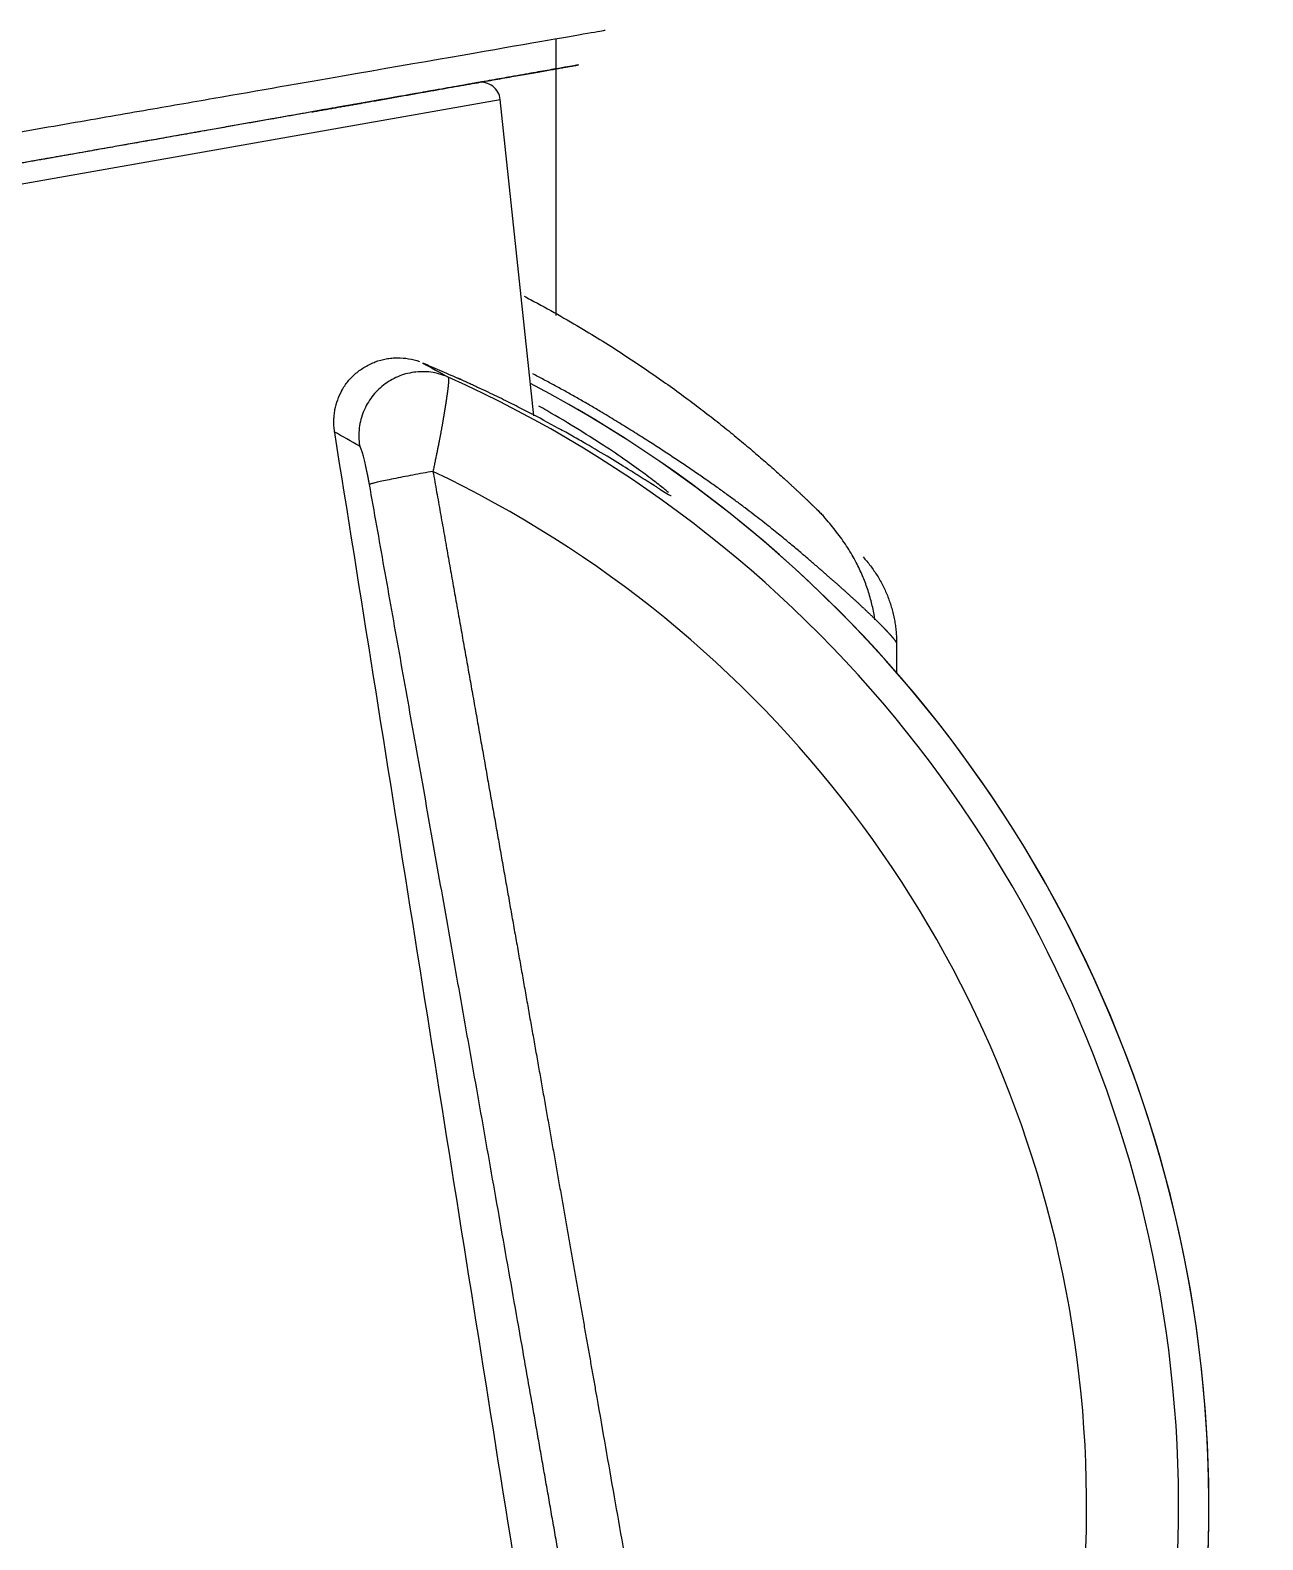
# Model space of a CAD drawing. Header units: millimetres. Extents: x 6110 to 6704, y -2661 to -1821.
# Drawn here: x 6587.38 to 6592.22, y -2221.71 to -2215.79 of the extents above; entities that cross this region are included whole.
import ezdxf

# ---------------------------------------------------------------- set-up
doc = ezdxf.new("R2010")
doc.units = ezdxf.units.MM
doc.header["$LTSCALE"] = 0.1
doc.linetypes.add('HIDDEN2', pattern=[4.7625, 3.175, -1.5875])
doc.layers.add('1', color=4, linetype='HIDDEN2', lineweight=13)
doc.layers.add('DIM', color=3, linetype='Continuous', lineweight=9)

msp = doc.modelspace()

# ---------------------------------------------------------------- hatches: boundary and pattern name
at = {"layer": 'DIM'}
h = msp.add_hatch(dxfattribs=at)
h.set_pattern_fill('ANSI31', color=2)
edge = h.paths.add_edge_path()
edge.add_line((6619.6172, -2595.9805), (6619.6172, -1962.2056))
edge.add_line((6634.6172, -1966.1101), (6619.6172, -1966.1101))
edge.add_line((6634.6172, -2610.9805), (6634.6172, -1966.1101))
edge.add_line((6634.6172, -2610.9805), (6184.4567, -2610.9805))
edge.add_line((6619.6172, -2595.9805), (6184.4567, -2595.9805))
edge.add_line((6184.4567, -2610.9805), (6184.4567, -2595.9805))

# ---------------------------------------------------------------- linework, layer by layer
at = {"layer": '1', "color": 7, "linetype": 'Continuous', "lineweight": -3}
for p, q in [((6589.4485, -2216.9084), (6589.4485, -2215.8235)), ((6586.1378, -2216.6059), (6589.2288, -2216.0609)), ((6589.3612, -2217.303), (6589.2288, -2216.0609)), ((6590.7843, -2218.3105), (6590.7843, -2218.1943))]:
    msp.add_line(p, q, dxfattribs=at)
for centre, radius, start, end in [((6589.1542, -2216.0688), 0.075, 6.08172, 100), ((6587.0343, -2221.5797), 4.8559, 314.03013, 65.79661), ((6587.0343, -2221.5797), 4.9749, 298.29813, 62.29563), ((6587.0343, -2221.5797), 4.975, 309.29625, 59.83876), ((6587.0343, -2221.5797), 4.495, 315.32511, 64.56329)]:
    msp.add_arc(centre, radius, start, end, dxfattribs=at)
for points, knots in [([(6582.6157, -2217.0106), (6582.6157, -2217.0106), (6582.6202, -2217.0098), (6582.6598, -2217.0029), (6582.8016, -2216.9782), (6583.1194, -2216.923), (6583.5764, -2216.8435), (6584.1441, -2216.7448), (6584.7811, -2216.6341), (6585.274, -2216.5484), (6585.559, -2216.4988), (6585.6383, -2216.485), (6585.6971, -2216.4748), (6585.8547, -2216.4474), (6586.2329, -2216.3817), (6586.6423, -2216.3105), (6586.9963, -2216.2489), (6587.2292, -2216.2084), (6587.4668, -2216.1671), (6587.6848, -2216.1292), (6587.8799, -2216.0953), (6588.198, -2216.04), (6588.7955, -2215.9361), (6589.4337, -2215.8251), (6589.6308, -2215.7909), (6589.6401, -2215.7893), (6589.6401, -2215.7893)], [0, 0, 0, 0, 0.017906, 0.04916, 0.11167, 0.174179, 0.236688, 0.299198, 0.361707, 0.424216, 0.439843, 0.44375, 0.447657, 0.455471, 0.486725, 0.549235, 0.564862, 0.580489, 0.611744, 0.627371, 0.642999, 0.674253, 0.736762, 0.861781, 0.986799, 1, 1, 1, 1]), ([(6588.4902, -2216.1098), (6588.493, -2216.1093), (6588.4994, -2216.1081), (6588.5094, -2216.1064), (6588.5201, -2216.1045), (6588.5307, -2216.1026), (6588.5413, -2216.1008), (6588.5519, -2216.0989), (6588.5624, -2216.097), (6588.5728, -2216.0952), (6588.5833, -2216.0934), (6588.5936, -2216.0915), (6588.604, -2216.0897), (6588.6143, -2216.0879), (6588.6245, -2216.0861), (6588.6347, -2216.0843), (6588.6449, -2216.0825), (6588.655, -2216.0807), (6588.6651, -2216.0789), (6588.6751, -2216.0772), (6588.6851, -2216.0754), (6588.6951, -2216.0736), (6588.705, -2216.0719), (6588.7149, -2216.0701), (6588.7606, -2216.0621), (6588.8394, -2216.0482), (6588.9449, -2216.0296), (6589.0421, -2216.0124), (6589.1311, -2215.9968), (6589.2117, -2215.9825), (6589.284, -2215.9698), (6589.338, -2215.9603), (6589.3775, -2215.9533), (6589.4055, -2215.9484), (6589.4308, -2215.9439), (6589.4533, -2215.9399), (6589.4732, -2215.9364), (6589.4903, -2215.9334), (6589.5048, -2215.9309), (6589.5165, -2215.9288), (6589.5256, -2215.9272), (6589.532, -2215.9261), (6589.5356, -2215.9254), (6589.5366, -2215.9253), (6589.5339, -2215.9257), (6589.5205, -2215.9281), (6589.4856, -2215.9343), (6589.4326, -2215.9436), (6589.3615, -2215.9561), (6589.2811, -2215.9703), (6589.1971, -2215.9851), (6589.1144, -2215.9997), (6589.0235, -2216.0157), (6588.9243, -2216.0332), (6588.8168, -2216.0522), (6588.7011, -2216.0726), (6588.6031, -2216.0899), (6588.5273, -2216.1032), (6588.477, -2216.1121), (6588.4255, -2216.1212), (6588.3728, -2216.1305), (6588.319, -2216.14), (6588.264, -2216.1497), (6588.2078, -2216.1596), (6588.1505, -2216.1697), (6588.0975, -2216.179), (6588.0498, -2216.1874), (6588.0081, -2216.1948), (6587.9673, -2216.202), (6587.9274, -2216.209), (6587.8885, -2216.2159), (6587.8506, -2216.2225), (6587.8136, -2216.2291), (6587.7775, -2216.2354), (6587.7424, -2216.2416), (6587.7083, -2216.2476), (6587.675, -2216.2535), (6587.6428, -2216.2592), (6587.6114, -2216.2647), (6587.581, -2216.2701), (6587.5516, -2216.2753), (6587.5255, -2216.2799), (6587.5023, -2216.284), (6587.4814, -2216.2876), (6587.4598, -2216.2914), (6587.4374, -2216.2954), (6587.4142, -2216.2995), (6587.3903, -2216.3037), (6587.3656, -2216.3081), (6587.3401, -2216.3126), (6587.3139, -2216.3172), (6587.2869, -2216.3219), (6587.2591, -2216.3268), (6587.2305, -2216.3319), (6587.2012, -2216.337), (6587.1711, -2216.3424), (6587.1402, -2216.3478), (6587.1086, -2216.3534), (6587.0762, -2216.3591), (6587.043, -2216.3649), (6587.0091, -2216.3709), (6586.9744, -2216.377), (6586.9389, -2216.3833), (6586.9026, -2216.3897), (6586.8656, -2216.3962), (6586.8278, -2216.4029), (6586.7893, -2216.4097), (6586.7537, -2216.416), (6586.7215, -2216.4216), (6586.6929, -2216.4267), (6586.6644, -2216.4317), (6586.636, -2216.4367), (6586.6077, -2216.4417), (6586.5795, -2216.4467), (6586.5514, -2216.4516), (6586.5234, -2216.4566), (6586.4956, -2216.4615), (6586.4678, -2216.4664), (6586.4401, -2216.4712), (6586.4126, -2216.4761), (6586.3852, -2216.4809), (6586.3578, -2216.4858), (6586.3306, -2216.4906), (6586.3035, -2216.4953), (6586.2764, -2216.5001), (6586.2495, -2216.5049), (6586.2227, -2216.5096), (6586.196, -2216.5143), (6586.1646, -2216.5198), (6586.1278, -2216.5263), (6586.0852, -2216.5338), (6586.0409, -2216.5416), (6585.9951, -2216.5497), (6585.9478, -2216.5581), (6585.8989, -2216.5667), (6585.8483, -2216.5756), (6585.7963, -2216.5848), (6585.7426, -2216.5942), (6585.6874, -2216.604), (6585.6406, -2216.6122), (6585.6027, -2216.6189), (6585.5745, -2216.6239), (6585.5466, -2216.6288), (6585.5189, -2216.6337), (6585.4916, -2216.6385), (6585.4645, -2216.6433), (6585.4377, -2216.648), (6585.4112, -2216.6527), (6585.385, -2216.6573), (6585.3591, -2216.6619), (6585.3335, -2216.6664), (6585.3081, -2216.6708), (6585.2831, -2216.6753), (6585.2583, -2216.6796), (6585.2338, -2216.6839), (6585.2097, -2216.6882), (6585.1858, -2216.6924), (6585.1621, -2216.6966), (6585.1388, -2216.7007), (6585.1158, -2216.7048), (6585.093, -2216.7088), (6585.0706, -2216.7127), (6585.0484, -2216.7166), (6585.0265, -2216.7205), (6585.0049, -2216.7243), (6584.9836, -2216.7281), (6584.9626, -2216.7318), (6584.9419, -2216.7354), (6584.9215, -2216.739), (6584.9013, -2216.7426), (6584.8814, -2216.7461), (6584.8619, -2216.7495), (6584.8368, -2216.754), (6584.8063, -2216.7593), (6584.7703, -2216.7657), (6584.7345, -2216.772), (6584.699, -2216.7782), (6584.6638, -2216.7845), (6584.6288, -2216.7906), (6584.594, -2216.7968), (6584.5595, -2216.8029), (6584.5252, -2216.8089), (6584.4911, -2216.8149), (6584.4574, -2216.8209), (6584.4238, -2216.8268), (6584.3905, -2216.8327), (6584.3574, -2216.8385), (6584.3246, -2216.8443), (6584.292, -2216.85), (6584.2597, -2216.8557), (6584.2276, -2216.8614), (6584.1958, -2216.867), (6584.1642, -2216.8726), (6584.1328, -2216.8781), (6584.1017, -2216.8836), (6584.0708, -2216.889), (6584.0402, -2216.8944), (6584.0098, -2216.8998), (6583.9797, -2216.9051), (6583.9498, -2216.9104), (6583.9202, -2216.9156), (6583.8908, -2216.9208), (6583.8616, -2216.9259), (6583.8327, -2216.931), (6583.804, -2216.9361), (6583.7756, -2216.9411), (6583.7474, -2216.946), (6583.6749, -2216.9588), (6583.5628, -2216.9786), (6583.4204, -2217.0037), (6583.2913, -2217.0265), (6583.1755, -2217.0469), (6583.0729, -2217.065), (6582.9976, -2217.0783), (6582.9432, -2217.0878), (6582.9052, -2217.0946), (6582.8717, -2217.1005), (6582.8427, -2217.1056), (6582.8183, -2217.1099), (6582.7984, -2217.1134), (6582.783, -2217.1161), (6582.7722, -2217.118), (6582.7658, -2217.1191), (6582.764, -2217.1194), (6582.7675, -2217.1188), (6582.7813, -2217.1164), (6582.8124, -2217.1109), (6582.8583, -2217.1028), (6582.919, -2217.0921), (6582.9944, -2217.0788), (6583.0743, -2217.0647), (6583.153, -2217.0509), (6583.2264, -2217.0379), (6583.3055, -2217.024), (6583.3905, -2217.009), (6583.4812, -2216.993), (6583.5778, -2216.9759), (6583.6802, -2216.9579), (6583.7883, -2216.9388), (6583.8805, -2216.9226), (6583.9367, -2216.9127), (6583.9539, -2216.9096)], [0, 0, 0, 0, 0.00075, 0.001708, 0.002666, 0.003624, 0.004583, 0.005543, 0.006503, 0.007464, 0.008425, 0.009387, 0.01035, 0.011313, 0.012277, 0.013241, 0.014206, 0.015172, 0.016139, 0.017106, 0.018075, 0.019044, 0.020013, 0.020984, 0.021955, 0.033587, 0.045155, 0.056684, 0.068201, 0.079733, 0.091307, 0.102947, 0.109183, 0.115403, 0.121611, 0.127813, 0.134012, 0.140212, 0.146419, 0.152635, 0.158866, 0.165115, 0.171388, 0.177687, 0.184017, 0.200372, 0.216583, 0.232723, 0.248867, 0.265088, 0.27675, 0.288353, 0.299923, 0.311487, 0.323074, 0.33471, 0.346423, 0.350893, 0.355372, 0.359861, 0.364362, 0.368876, 0.373405, 0.377949, 0.382512, 0.387095, 0.390397, 0.393594, 0.396688, 0.399678, 0.402566, 0.405352, 0.408036, 0.410619, 0.413103, 0.415488, 0.417776, 0.419967, 0.422063, 0.424067, 0.425979, 0.427802, 0.429069, 0.430371, 0.431709, 0.433084, 0.434497, 0.435949, 0.437441, 0.438973, 0.440546, 0.442161, 0.443819, 0.44552, 0.447265, 0.449053, 0.450887, 0.452765, 0.454689, 0.456658, 0.458674, 0.460736, 0.462845, 0.465001, 0.467204, 0.469454, 0.471753, 0.474099, 0.475813, 0.477522, 0.479224, 0.480921, 0.482612, 0.484298, 0.485977, 0.487651, 0.489319, 0.490982, 0.492639, 0.49429, 0.495935, 0.497575, 0.499209, 0.500838, 0.502461, 0.504078, 0.50569, 0.507297, 0.508898, 0.511372, 0.513942, 0.516609, 0.519372, 0.522231, 0.525187, 0.528238, 0.531386, 0.534631, 0.537972, 0.541409, 0.543135, 0.544846, 0.546541, 0.548219, 0.549882, 0.55153, 0.553161, 0.554777, 0.556376, 0.557961, 0.559529, 0.561082, 0.56262, 0.564142, 0.565648, 0.567139, 0.568615, 0.570076, 0.571521, 0.572951, 0.574366, 0.575766, 0.577151, 0.578521, 0.579876, 0.581216, 0.582541, 0.583852, 0.585148, 0.58643, 0.587697, 0.588949, 0.590188, 0.592524, 0.594856, 0.597184, 0.599509, 0.60183, 0.604148, 0.606463, 0.608776, 0.611087, 0.613396, 0.615704, 0.618011, 0.620317, 0.622622, 0.624927, 0.627233, 0.629538, 0.631845, 0.634153, 0.636462, 0.638773, 0.641086, 0.643401, 0.645719, 0.64804, 0.650365, 0.652693, 0.655025, 0.657361, 0.659701, 0.662047, 0.664398, 0.666754, 0.669116, 0.671484, 0.685188, 0.698744, 0.712214, 0.72566, 0.739144, 0.752728, 0.760123, 0.767487, 0.774832, 0.782167, 0.789502, 0.796849, 0.804218, 0.811617, 0.819059, 0.826551, 0.834105, 0.847815, 0.861352, 0.874777, 0.88815, 0.901534, 0.914991, 0.923939, 0.932857, 0.941761, 0.950671, 0.959606, 0.968584, 0.977622, 0.986739, 0.995952, 1, 1, 1, 1]), ([(6589.1412, -2215.995), (6589.1412, -2215.995), (6589.1407, -2215.9951), (6589.1383, -2215.9955), (6589.1329, -2215.9964), (6589.1223, -2215.9983), (6589.1049, -2216.0014), (6589.0799, -2216.0058), (6589.0514, -2216.0108), (6589.0211, -2216.0162), (6588.9903, -2216.0216), (6588.9557, -2216.0277), (6588.9171, -2216.0345), (6588.8745, -2216.0421), (6588.8276, -2216.0503), (6588.7765, -2216.0593), (6588.721, -2216.0691), (6588.6697, -2216.0781), (6588.6228, -2216.0864), (6588.58, -2216.0939), (6588.5307, -2216.1026), (6588.4803, -2216.1115), (6588.4319, -2216.12), (6588.3893, -2216.1276), (6588.3495, -2216.1346), (6588.3142, -2216.1408), (6588.2823, -2216.1464), (6588.2528, -2216.1516), (6588.2228, -2216.1569), (6588.1925, -2216.1623), (6588.1617, -2216.1677), (6588.1306, -2216.1732), (6588.099, -2216.1787), (6588.0671, -2216.1844), (6588.0171, -2216.1932), (6587.9227, -2216.2098), (6587.8161, -2216.2286), (6587.7117, -2216.2471), (6587.6328, -2216.261), (6587.4996, -2216.2845), (6587.3293, -2216.3145), (6587.1583, -2216.3447), (6587.0358, -2216.3663), (6586.949, -2216.3816), (6586.8669, -2216.396), (6586.7899, -2216.4096), (6586.7181, -2216.4223), (6586.6515, -2216.434), (6586.5865, -2216.4455), (6586.5239, -2216.4565), (6586.4647, -2216.4669), (6586.4137, -2216.4759), (6586.3708, -2216.4835), (6586.3361, -2216.4896), (6586.3069, -2216.4947), (6586.2806, -2216.4994), (6586.2543, -2216.504), (6586.2281, -2216.5086), (6586.2021, -2216.5132), (6586.1761, -2216.5178), (6586.1502, -2216.5224), (6586.133, -2216.5254), (6586.1244, -2216.5269)], [0, 0, 0, 0, 0.013581, 0.027815, 0.046542, 0.069761, 0.098944, 0.128073, 0.157148, 0.178717, 0.200616, 0.222846, 0.245407, 0.268299, 0.291525, 0.315083, 0.338975, 0.363201, 0.377346, 0.393288, 0.411026, 0.430564, 0.445672, 0.459517, 0.472099, 0.483417, 0.492249, 0.501083, 0.509919, 0.518757, 0.527598, 0.53644, 0.545285, 0.554132, 0.562981, 0.586369, 0.630077, 0.645341, 0.664734, 0.688255, 0.741792, 0.784154, 0.804529, 0.823696, 0.841655, 0.858408, 0.873954, 0.888292, 0.901423, 0.915794, 0.928413, 0.939279, 0.948392, 0.955751, 0.961355, 0.966939, 0.972501, 0.978043, 0.983564, 0.989064, 0.994542, 1, 1, 1, 1]), ([(6589.3225, -2216.8328), (6589.3309, -2216.8373), (6589.4111, -2216.8798), (6589.5186, -2216.9407), (6589.6415, -2217.0159), (6589.724, -2217.0688), (6589.8027, -2217.1214), (6589.8775, -2217.1735), (6589.9486, -2217.2249), (6590.016, -2217.2756), (6590.0798, -2217.3252), (6590.1402, -2217.3737), (6590.1972, -2217.421), (6590.2508, -2217.4668), (6590.3013, -2217.5111), (6590.3363, -2217.5427), (6590.3579, -2217.5625), (6590.3674, -2217.5713), (6590.3767, -2217.58), (6590.3859, -2217.5885), (6590.3949, -2217.5969), (6590.4037, -2217.6052), (6590.4124, -2217.6134), (6590.4208, -2217.6214), (6590.4292, -2217.6294), (6590.4373, -2217.6372), (6590.4453, -2217.6449), (6590.4531, -2217.6524), (6590.4608, -2217.6599), (6590.4683, -2217.6672), (6590.4756, -2217.6744), (6590.4828, -2217.6814), (6590.4895, -2217.6881), (6590.4938, -2217.6924), (6590.4958, -2217.6943)], [0, 0, 0, 0, 0.015826, 0.149913, 0.208868, 0.266986, 0.324299, 0.380844, 0.436657, 0.491776, 0.546242, 0.600095, 0.653378, 0.706136, 0.758414, 0.810258, 0.821262, 0.832217, 0.843124, 0.853982, 0.864793, 0.875557, 0.886274, 0.896945, 0.907571, 0.918153, 0.92869, 0.939183, 0.949634, 0.960043, 0.97041, 0.980736, 0.991022, 1, 1, 1, 1]), ([(6588.6069, -2217.2034), (6588.6106, -2217.197), (6588.6145, -2217.1908), (6588.6228, -2217.1786), (6588.6272, -2217.1727), (6588.6413, -2217.1557), (6588.6517, -2217.1451), (6588.6741, -2217.1259), (6588.6862, -2217.1173), (6588.7116, -2217.1024), (6588.725, -2217.096), (6588.7527, -2217.0857), (6588.7669, -2217.0818), (6588.7887, -2217.0777), (6588.796, -2217.0767), (6588.8107, -2217.0753), (6588.8181, -2217.0749), (6588.8403, -2217.0747), (6588.855, -2217.0759), (6588.8841, -2217.0808), (6588.8984, -2217.0845), (6588.9122, -2217.0894)], [0, 0, 0, 0, 0.0625, 0.0625, 0.125, 0.125, 0.25, 0.25, 0.375, 0.375, 0.5, 0.5, 0.625, 0.625, 0.6875, 0.6875, 0.75, 0.75, 0.875, 0.875, 1, 1, 1, 1]), ([(6589.0251, -2217.1507), (6589.0024, -2217.1406), (6588.9567, -2217.1282), (6588.8892, -2217.1287), (6588.8258, -2217.1465), (6588.7694, -2217.1797), (6588.7234, -2217.2262), (6588.6903, -2217.2835), (6588.6729, -2217.3491), (6588.6733, -2217.3967), (6588.6774, -2217.4213)], [0, 0, 0, 0, 0.125, 0.25, 0.375001, 0.500001, 0.625001, 0.750001, 0.875001, 1, 1, 1, 1]), ([(6588.9243, -2217.0947), (6588.9502, -2217.1056), (6588.9757, -2217.1166), (6589.0117, -2217.1323), (6589.0234, -2217.1374), (6589.0456, -2217.1472), (6589.0561, -2217.1519), (6589.0661, -2217.1564)], [0, 0, 0, 0, 0.5, 0.5, 0.75, 0.75, 1, 1, 1, 1]), ([(6590.7843, -2218.1943), (6590.7843, -2218.1942), (6590.7843, -2218.194), (6590.7842, -2218.1937), (6590.7841, -2218.1933), (6590.784, -2218.1929), (6590.7838, -2218.1925), (6590.7836, -2218.192), (6590.7833, -2218.1915), (6590.783, -2218.1909), (6590.7826, -2218.1903), (6590.7822, -2218.1897), (6590.7818, -2218.189), (6590.7813, -2218.1883), (6590.7808, -2218.1875), (6590.7802, -2218.1867), (6590.7796, -2218.1859), (6590.779, -2218.185), (6590.7783, -2218.184), (6590.7775, -2218.1831), (6590.7768, -2218.1821), (6590.7759, -2218.181), (6590.7751, -2218.1799), (6590.7742, -2218.1788), (6590.7732, -2218.1776), (6590.7722, -2218.1764), (6590.7712, -2218.1752), (6590.7701, -2218.1739), (6590.7689, -2218.1726), (6590.7677, -2218.1712), (6590.7665, -2218.1698), (6590.7652, -2218.1683), (6590.7639, -2218.1668), (6590.7626, -2218.1653), (6590.7611, -2218.1637), (6590.7597, -2218.1621), (6590.7582, -2218.1604), (6590.7566, -2218.1587), (6590.755, -2218.157), (6590.7534, -2218.1552), (6590.7517, -2218.1534), (6590.75, -2218.1516), (6590.7482, -2218.1497), (6590.7464, -2218.1477), (6590.7445, -2218.1457), (6590.7426, -2218.1437), (6590.7406, -2218.1417), (6590.7386, -2218.1396), (6590.7365, -2218.1374), (6590.7344, -2218.1352), (6590.7322, -2218.133), (6590.73, -2218.1307), (6590.7277, -2218.1284), (6590.7254, -2218.1261), (6590.723, -2218.1237), (6590.7206, -2218.1213), (6590.7182, -2218.1188), (6590.7157, -2218.1163), (6590.7131, -2218.1138), (6590.7105, -2218.1112), (6590.7078, -2218.1085), (6590.7051, -2218.1059), (6590.7024, -2218.1032), (6590.6996, -2218.1004), (6590.6967, -2218.0976), (6590.6938, -2218.0948), (6590.6908, -2218.0919), (6590.6878, -2218.089), (6590.6847, -2218.086), (6590.6816, -2218.083), (6590.6785, -2218.08), (6590.6752, -2218.0769), (6590.672, -2218.0738), (6590.6686, -2218.0707), (6590.6653, -2218.0675), (6590.6618, -2218.0642), (6590.6584, -2218.061), (6590.6548, -2218.0576), (6590.6512, -2218.0543), (6590.6476, -2218.0509), (6590.6439, -2218.0474), (6590.6402, -2218.044), (6590.6364, -2218.0404), (6590.6325, -2218.0369), (6590.6286, -2218.0333), (6590.6247, -2218.0296), (6590.6207, -2218.0259), (6590.6166, -2218.0222), (6590.6125, -2218.0185), (6590.6083, -2218.0147), (6590.6041, -2218.0108), (6590.5998, -2218.0069), (6590.5955, -2218.003), (6590.5911, -2217.999), (6590.5866, -2217.995), (6590.5821, -2217.991), (6590.5776, -2217.9869), (6590.573, -2217.9828), (6590.5683, -2217.9786), (6590.5636, -2217.9744), (6590.5588, -2217.9701), (6590.554, -2217.9658), (6590.5491, -2217.9615), (6590.5442, -2217.9571), (6590.5392, -2217.9527), (6590.5341, -2217.9483), (6590.529, -2217.9438), (6590.5239, -2217.9392), (6590.5186, -2217.9347), (6590.5134, -2217.93), (6590.508, -2217.9254), (6590.5027, -2217.9207), (6590.4972, -2217.916), (6590.4917, -2217.9112), (6590.4861, -2217.9064), (6590.4805, -2217.9015), (6590.4749, -2217.8966), (6590.4691, -2217.8917), (6590.4633, -2217.8867), (6590.4575, -2217.8817), (6590.4482, -2217.8737), (6590.4349, -2217.8623), (6590.4173, -2217.8472), (6590.3982, -2217.831), (6590.3777, -2217.8138), (6590.3558, -2217.7955), (6590.3323, -2217.7761), (6590.3071, -2217.7557), (6590.2803, -2217.7342), (6590.2517, -2217.7117), (6590.2212, -2217.6881), (6590.1889, -2217.6635), (6590.1545, -2217.6377), (6590.118, -2217.611), (6590.0794, -2217.5831), (6590.0385, -2217.5542), (6589.9952, -2217.5243), (6589.9496, -2217.4932), (6589.9015, -2217.4612), (6589.8508, -2217.428), (6589.7975, -2217.3938), (6589.7414, -2217.3586), (6589.6825, -2217.3222), (6589.6349, -2217.2934), (6589.6, -2217.2725), (6589.5787, -2217.26), (6589.5573, -2217.2476), (6589.5359, -2217.2353), (6589.5144, -2217.2231), (6589.4928, -2217.211), (6589.4711, -2217.199), (6589.4494, -2217.1871), (6589.4276, -2217.1754), (6589.4058, -2217.1637), (6589.3839, -2217.1521), (6589.3676, -2217.1437), (6589.3587, -2217.139), (6589.3571, -2217.1382)], [0, 0, 0, 0, 0.003462, 0.006929, 0.010402, 0.013879, 0.017362, 0.02085, 0.024343, 0.027842, 0.031346, 0.034855, 0.03837, 0.04189, 0.045416, 0.048947, 0.052484, 0.056027, 0.059575, 0.063129, 0.066688, 0.070253, 0.073824, 0.077401, 0.080983, 0.084572, 0.088166, 0.091766, 0.095372, 0.098985, 0.102603, 0.106227, 0.109857, 0.113494, 0.117137, 0.120785, 0.12444, 0.128102, 0.131769, 0.135443, 0.139123, 0.14281, 0.146503, 0.150202, 0.153908, 0.157621, 0.161339, 0.165065, 0.168797, 0.172535, 0.176281, 0.180033, 0.183791, 0.187557, 0.191329, 0.195108, 0.198893, 0.202686, 0.206485, 0.210291, 0.214105, 0.217925, 0.221752, 0.225586, 0.229427, 0.233275, 0.23713, 0.240993, 0.244862, 0.248739, 0.252623, 0.256514, 0.260412, 0.264318, 0.26823, 0.272151, 0.276078, 0.280013, 0.283955, 0.287905, 0.291862, 0.295827, 0.299799, 0.303778, 0.307765, 0.31176, 0.315762, 0.319772, 0.323789, 0.327814, 0.331847, 0.335888, 0.339936, 0.343992, 0.348056, 0.352127, 0.356206, 0.360294, 0.364389, 0.368491, 0.372602, 0.376721, 0.380848, 0.384982, 0.389125, 0.393275, 0.397434, 0.401601, 0.405776, 0.409958, 0.414149, 0.418349, 0.422556, 0.426771, 0.430995, 0.435227, 0.439467, 0.443715, 0.447972, 0.452237, 0.45651, 0.46822, 0.480591, 0.493625, 0.507321, 0.521681, 0.536704, 0.552391, 0.568741, 0.585756, 0.603435, 0.621778, 0.640785, 0.660458, 0.680795, 0.701797, 0.723464, 0.745796, 0.768793, 0.792456, 0.816783, 0.841776, 0.867434, 0.893758, 0.90266, 0.911526, 0.920354, 0.929145, 0.937899, 0.946616, 0.955297, 0.96394, 0.972547, 0.981116, 0.989649, 0.998146, 1, 1, 1, 1]), ([(6588.607, -2217.2035), (6588.6003, -2217.2154), (6588.589, -2217.24), (6588.5818, -2217.266), (6588.5787, -2217.2828), (6588.5781, -2217.2862), (6588.5771, -2217.2929), (6588.5758, -2217.303), (6588.5752, -2217.3131), (6588.5747, -2217.3333), (6588.5755, -2217.3468), (6588.5774, -2217.3604)], [0, 0, 0, 0, 0.25, 0.5, 0.5, 0.5625, 0.5625, 0.625, 0.75, 0.75, 1, 1, 1, 1]), ([(6589.0251, -2217.1507), (6589.0251, -2217.1508), (6589.0253, -2217.1509), (6589.0254, -2217.1511), (6589.0255, -2217.1514), (6589.0257, -2217.1518), (6589.0258, -2217.1522), (6589.0259, -2217.1527), (6589.026, -2217.1533), (6589.0261, -2217.1539), (6589.0262, -2217.1546), (6589.0262, -2217.1554), (6589.0263, -2217.1562), (6589.0263, -2217.1571), (6589.0263, -2217.158), (6589.0263, -2217.1591), (6589.0263, -2217.1602), (6589.0263, -2217.1614), (6589.0263, -2217.1626), (6589.0262, -2217.1639), (6589.0262, -2217.1653), (6589.0261, -2217.1668), (6589.026, -2217.1683), (6589.0259, -2217.1699), (6589.0258, -2217.1715), (6589.0256, -2217.1733), (6589.0255, -2217.1751), (6589.0253, -2217.177), (6589.0251, -2217.1789), (6589.0249, -2217.181), (6589.0247, -2217.1831), (6589.0245, -2217.1852), (6589.0243, -2217.1875), (6589.024, -2217.1898), (6589.0237, -2217.1922), (6589.0234, -2217.1946), (6589.0231, -2217.1972), (6589.0228, -2217.1998), (6589.0225, -2217.2024), (6589.0221, -2217.2052), (6589.0218, -2217.208), (6589.0214, -2217.2109), (6589.021, -2217.2139), (6589.0205, -2217.2169), (6589.0201, -2217.22), (6589.0197, -2217.2232), (6589.0192, -2217.2265), (6589.0187, -2217.2298), (6589.0182, -2217.2332), (6589.0177, -2217.2367), (6589.0172, -2217.2402), (6589.0166, -2217.2438), (6589.016, -2217.2475), (6589.0155, -2217.2513), (6589.0149, -2217.2551), (6589.0143, -2217.259), (6589.0136, -2217.263), (6589.013, -2217.267), (6589.0123, -2217.2711), (6589.0117, -2217.2749), (6589.0111, -2217.2786), (6589.0105, -2217.282), (6589.01, -2217.2855), (6589.0094, -2217.2892), (6589.0087, -2217.293), (6589.0081, -2217.297), (6589.0074, -2217.3011), (6589.0067, -2217.3053), (6589.006, -2217.3097), (6589.0052, -2217.3142), (6589.0044, -2217.3188), (6589.0036, -2217.3236), (6589.0028, -2217.3286), (6589.0019, -2217.3336), (6589.0009, -2217.3389), (6589, -2217.3443), (6588.999, -2217.3498), (6588.998, -2217.3555), (6588.9969, -2217.3614), (6588.9958, -2217.3674), (6588.9946, -2217.3736), (6588.9934, -2217.3799), (6588.9922, -2217.3864), (6588.9909, -2217.3931), (6588.9896, -2217.3999), (6588.9883, -2217.4068), (6588.9869, -2217.414), (6588.9854, -2217.4213), (6588.984, -2217.4287), (6588.9824, -2217.4363), (6588.9809, -2217.4441), (6588.9793, -2217.452), (6588.9776, -2217.46), (6588.9759, -2217.4682), (6588.9742, -2217.4766), (6588.9724, -2217.4851), (6588.9706, -2217.4937), (6588.9688, -2217.5025), (6588.9669, -2217.5114), (6588.9657, -2217.5174), (6588.965, -2217.5204)], [0, 0, 0, 0, 0.008339, 0.016703, 0.025091, 0.033504, 0.041942, 0.050406, 0.058894, 0.067407, 0.075946, 0.08451, 0.093099, 0.101714, 0.110354, 0.119021, 0.127712, 0.13643, 0.145173, 0.153943, 0.162738, 0.17156, 0.180407, 0.189281, 0.198181, 0.207108, 0.216061, 0.22504, 0.234046, 0.243079, 0.252138, 0.261224, 0.270337, 0.279476, 0.288643, 0.297836, 0.307057, 0.316304, 0.325579, 0.334881, 0.34421, 0.353566, 0.36295, 0.372361, 0.381799, 0.391265, 0.400759, 0.41028, 0.419828, 0.429404, 0.439008, 0.44864, 0.458299, 0.467986, 0.477701, 0.487444, 0.497214, 0.507013, 0.516839, 0.526694, 0.534399, 0.542316, 0.550445, 0.558786, 0.567339, 0.576104, 0.585081, 0.59427, 0.603671, 0.613283, 0.623108, 0.633144, 0.643393, 0.653853, 0.664524, 0.675408, 0.686503, 0.69781, 0.709328, 0.721058, 0.733, 0.745153, 0.757518, 0.770093, 0.78288, 0.795879, 0.809088, 0.822509, 0.836141, 0.849984, 0.864037, 0.878302, 0.892777, 0.907463, 0.92236, 0.937467, 0.952785, 0.968313, 0.984051, 1, 1, 1, 1]), ([(6589.8553, -2217.5905), (6589.8535, -2217.5893), (6589.8517, -2217.5882), (6589.848, -2217.5859), (6589.8424, -2217.5823), (6589.8283, -2217.5734), (6589.8057, -2217.559), (6589.785, -2217.5459), (6589.7685, -2217.5355), (6589.7629, -2217.532), (6589.7512, -2217.5247), (6589.7453, -2217.5209), (6589.7147, -2217.5018), (6589.6879, -2217.4853), (6589.6298, -2217.4501), (6589.5984, -2217.4315), (6589.5481, -2217.4023), (6589.5307, -2217.3924), (6589.4951, -2217.3722), (6589.4767, -2217.362), (6589.4202, -2217.3309), (6589.3806, -2217.3097), (6589.3181, -2217.2774), (6589.2968, -2217.2665), (6589.2641, -2217.2501), (6589.253, -2217.2447), (6589.2307, -2217.2337), (6589.2193, -2217.2282), (6589.185, -2217.2116), (6589.1615, -2217.2005), (6589.1315, -2217.1866), (6589.1255, -2217.1838), (6589.1134, -2217.1782), (6589.1073, -2217.1755), (6589.0949, -2217.1698), (6589.0886, -2217.167), (6589.0754, -2217.161), (6589.0686, -2217.1579), (6589.0613, -2217.1547)], [0, 0, 0, 0, 0.015625, 0.015625, 0.03125, 0.0625, 0.125, 0.1875, 0.1875, 0.21875, 0.21875, 0.25, 0.25, 0.375, 0.375, 0.5, 0.5, 0.5625, 0.5625, 0.625, 0.625, 0.75, 0.75, 0.8125, 0.8125, 0.84375, 0.84375, 0.875, 0.875, 0.9375, 0.9375, 0.953125, 0.953125, 0.96875, 0.96875, 0.984375, 0.984375, 1, 1, 1, 1]), ([(6589.5382, -2217.3574), (6589.4982, -2217.3327), (6589.4559, -2217.3074), (6589.4011, -2217.2759), (6589.3907, -2217.2699), (6589.3802, -2217.264)], [0, 0, 0, 0, 0.812511, 0.812511, 1, 1, 1, 1]), ([(6589.8892, -2217.6037), (6589.8889, -2217.6035), (6589.8887, -2217.6033), (6589.8811, -2217.5966), (6589.8703, -2217.5877), (6589.8422, -2217.5655), (6589.825, -2217.5523), (6589.7843, -2217.522), (6589.7608, -2217.505), (6589.7074, -2217.4676), (6589.6777, -2217.4473), (6589.6125, -2217.4042), (6589.5769, -2217.3814), (6589.5382, -2217.3574)], [0, 0, 0, 0, 0.005815, 0.005815, 0.204652, 0.204652, 0.403489, 0.403489, 0.602326, 0.602326, 0.801163, 0.801163, 1, 1, 1, 1]), ([(6588.7158, -2217.5718), (6588.7156, -2217.5707), (6588.7152, -2217.5686), (6588.7147, -2217.5655), (6588.7141, -2217.5624), (6588.7135, -2217.5592), (6588.7129, -2217.5561), (6588.7123, -2217.553), (6588.7117, -2217.5498), (6588.7111, -2217.5467), (6588.7105, -2217.5436), (6588.7099, -2217.5405), (6588.7093, -2217.5373), (6588.7087, -2217.5342), (6588.708, -2217.5311), (6588.7074, -2217.528), (6588.7068, -2217.5249), (6588.7061, -2217.5218), (6588.7048, -2217.5154), (6588.7027, -2217.5059), (6588.7, -2217.4937), (6588.6973, -2217.4821), (6588.6946, -2217.4712), (6588.6919, -2217.4609), (6588.6894, -2217.4516), (6588.687, -2217.4435), (6588.6851, -2217.4378), (6588.6838, -2217.4339), (6588.683, -2217.4316), (6588.6821, -2217.4294), (6588.6813, -2217.4275), (6588.6806, -2217.4259), (6588.6799, -2217.4245), (6588.6792, -2217.4233), (6588.6786, -2217.4224), (6588.678, -2217.4217), (6588.6776, -2217.4215), (6588.6774, -2217.4213)], [0, 0, 0, 0, 0.01482, 0.029653, 0.044507, 0.059387, 0.074298, 0.089247, 0.104239, 0.119279, 0.134374, 0.149529, 0.16475, 0.180041, 0.195409, 0.210857, 0.226392, 0.242019, 0.257742, 0.323211, 0.387882, 0.452124, 0.51631, 0.580954, 0.643455, 0.704294, 0.763993, 0.788899, 0.813378, 0.837477, 0.861246, 0.884738, 0.908008, 0.931111, 0.954105, 0.977048, 1, 1, 1, 1]), ([(6588.965, -2217.5204), (6588.9698, -2217.5474), (6588.9794, -2217.6013), (6588.9937, -2217.6818), (6589.0079, -2217.7618), (6589.022, -2217.8413), (6589.0361, -2217.9203), (6589.05, -2217.9988), (6589.0639, -2218.0769), (6589.0776, -2218.1544), (6589.0913, -2218.2314), (6589.1049, -2218.308), (6589.1184, -2218.384), (6589.1318, -2218.4596), (6589.1451, -2218.5346), (6589.1583, -2218.6092), (6589.1714, -2218.6832), (6589.1844, -2218.7568), (6589.1974, -2218.8298), (6589.2102, -2218.9024), (6589.223, -2218.9745), (6589.2357, -2219.0461), (6589.2482, -2219.1171), (6589.2607, -2219.1877), (6589.2731, -2219.2578), (6589.2854, -2219.3274), (6589.2977, -2219.3965), (6589.3098, -2219.4651), (6589.3218, -2219.5332), (6589.3338, -2219.6008), (6589.3456, -2219.6679), (6589.3574, -2219.7345), (6589.3691, -2219.8006), (6589.3807, -2219.8662), (6589.3922, -2219.9313), (6589.4036, -2219.9959), (6589.4149, -2220.0601), (6589.4261, -2220.1237), (6589.4372, -2220.1868), (6589.4483, -2220.2494), (6589.4592, -2220.3116), (6589.4701, -2220.3732), (6589.4809, -2220.4343), (6589.4915, -2220.495), (6589.5021, -2220.5551), (6589.5126, -2220.6148), (6589.5231, -2220.6739), (6589.5334, -2220.7326), (6589.5436, -2220.7907), (6589.5537, -2220.8484), (6589.5638, -2220.9055), (6589.5737, -2220.9622), (6589.5836, -2221.0183), (6589.5934, -2221.074), (6589.6114, -2221.1763), (6589.6374, -2221.3247), (6589.6715, -2221.5191), (6589.7052, -2221.7118), (6589.7387, -2221.9029), (6589.7718, -2222.0923), (6589.8046, -2222.2802), (6589.8371, -2222.4664), (6589.8693, -2222.651), (6589.9011, -2222.834), (6589.9327, -2223.0154), (6589.9639, -2223.1951), (6589.9948, -2223.3732), (6590.0254, -2223.5497), (6590.0556, -2223.7245), (6590.0856, -2223.8978), (6590.1152, -2224.0694), (6590.1446, -2224.2394), (6590.1736, -2224.4077), (6590.2023, -2224.5744), (6590.2213, -2224.6851), (6590.2307, -2224.7401)], [0, 0, 0, 0, 0.011228, 0.022386, 0.033476, 0.044497, 0.055448, 0.066331, 0.077145, 0.087889, 0.098565, 0.109172, 0.11971, 0.130178, 0.140578, 0.150909, 0.161171, 0.171364, 0.181487, 0.191542, 0.201528, 0.211445, 0.221293, 0.231072, 0.240782, 0.250423, 0.259994, 0.269497, 0.278931, 0.288296, 0.297592, 0.306819, 0.315977, 0.325066, 0.334086, 0.343037, 0.351919, 0.360732, 0.369477, 0.378152, 0.386758, 0.395295, 0.403763, 0.412162, 0.420492, 0.428753, 0.436946, 0.445069, 0.453123, 0.461108, 0.469024, 0.476872, 0.48465, 0.492359, 0.499999, 0.527137, 0.55405, 0.580738, 0.607201, 0.633439, 0.659451, 0.685239, 0.710802, 0.736139, 0.761252, 0.786139, 0.810802, 0.835239, 0.859452, 0.883439, 0.907201, 0.930738, 0.954051, 0.977138, 1, 1, 1, 1]), ([(6589.9797, -2224.7765), (6589.9748, -2224.7479), (6589.965, -2224.6906), (6589.9502, -2224.605), (6589.9356, -2224.5197), (6589.9209, -2224.4347), (6589.9063, -2224.3501), (6589.8918, -2224.2658), (6589.8773, -2224.1818), (6589.8629, -2224.0982), (6589.8485, -2224.015), (6589.8342, -2223.932), (6589.8199, -2223.8495), (6589.8057, -2223.7672), (6589.7915, -2223.6853), (6589.7774, -2223.6038), (6589.7633, -2223.5226), (6589.7493, -2223.4417), (6589.7354, -2223.3612), (6589.7215, -2223.281), (6589.7076, -2223.2012), (6589.6938, -2223.1217), (6589.68, -2223.0425), (6589.6663, -2222.9637), (6589.6527, -2222.8852), (6589.6391, -2222.8071), (6589.6255, -2222.7292), (6589.612, -2222.6518), (6589.5986, -2222.5747), (6589.5852, -2222.4979), (6589.5719, -2222.4214), (6589.5586, -2222.3453), (6589.5454, -2222.2695), (6589.5322, -2222.1941), (6589.5191, -2222.119), (6589.506, -2222.0442), (6589.493, -2221.9698), (6589.48, -2221.8957), (6589.4671, -2221.822), (6589.4543, -2221.7486), (6589.4415, -2221.6755), (6589.4287, -2221.6028), (6589.416, -2221.5304), (6589.4034, -2221.4583), (6589.3908, -2221.3866), (6589.3783, -2221.3152), (6589.3658, -2221.2441), (6589.3459, -2221.1308), (6589.3187, -2220.9759), (6589.2842, -2220.7798), (6589.2499, -2220.5856), (6589.216, -2220.3934), (6589.1824, -2220.203), (6589.1492, -2220.0145), (6589.1162, -2219.8279), (6589.0835, -2219.6432), (6589.0511, -2219.4603), (6589.0191, -2219.2794), (6588.9873, -2219.1003), (6588.9559, -2218.9231), (6588.9248, -2218.7477), (6588.894, -2218.5742), (6588.8635, -2218.4026), (6588.8334, -2218.2329), (6588.8035, -2218.065), (6588.774, -2217.8989), (6588.7448, -2217.7347), (6588.7254, -2217.6259), (6588.7158, -2217.5718)], [0, 0, 0, 0, 0.011934, 0.02382, 0.035658, 0.047448, 0.059191, 0.070886, 0.082533, 0.094133, 0.105685, 0.11719, 0.128647, 0.140057, 0.151419, 0.162734, 0.174001, 0.185221, 0.196394, 0.20752, 0.218598, 0.229629, 0.240613, 0.25155, 0.26244, 0.273282, 0.284078, 0.294827, 0.305529, 0.316184, 0.326791, 0.337353, 0.347867, 0.358334, 0.368755, 0.379129, 0.389456, 0.399736, 0.40997, 0.420157, 0.430298, 0.440392, 0.45044, 0.460441, 0.470395, 0.480303, 0.490164, 0.49998, 0.527457, 0.554671, 0.581621, 0.608309, 0.634735, 0.660899, 0.686802, 0.712445, 0.737828, 0.762951, 0.787815, 0.81242, 0.836767, 0.860856, 0.884688, 0.908263, 0.931581, 0.954643, 0.977449, 1, 1, 1, 1]), ([(6589.8552, -2217.5904), (6589.8708, -2217.6002), (6589.882, -2217.6071), (6589.8959, -2217.6147), (6589.8994, -2217.6161), (6589.8999, -2217.6154)], [0, 0, 0, 0, 0.528471, 0.528471, 1, 1, 1, 1]), ([(6589.191, -2221.2209), (6589.2944, -2221.8714), (6589.3978, -2222.5218), (6589.6047, -2223.8222), (6589.7081, -2224.4722), (6589.8115, -2225.1221)], [0, 0, 0, 0, 0.5, 0.5, 1, 1, 1, 1])]:
    msp.add_open_spline(points, degree=3, knots=knots, dxfattribs=at)
for points, degree in [([(6588.924, -2217.0953), (6588.958, -2217.1134), (6588.9917, -2217.1319), (6589.0251, -2217.1507)], 3), ([(6589.0751, -2217.1603), (6589.0698, -2217.158), (6589.0645, -2217.1559)], 2), ([(6588.5771, -2217.3604), (6588.782, -2218.6475), (6588.9865, -2219.9344), (6589.191, -2221.2209)], 3), ([(6588.6774, -2217.4213), (6588.6442, -2217.4027), (6588.611, -2217.3838), (6588.5778, -2217.3648)], 3), ([(6590.6989, -2218.1024), (6590.6635, -2217.867), (6590.4733, -2217.6718)], 2)]:
    msp.add_open_spline(points, degree=degree, dxfattribs=at)
for points, weights in [([(6588.965, -2217.5204), (6588.7367, -2217.5609), (6588.7158, -2217.5718)], [1, 0.733168839646, 1]), ([(6590.6522, -2217.8562), (6590.784, -2217.9998), (6590.7838, -2218.1943)], [1, 0.931938125829, 0.999994046434])]:
    msp.add_rational_spline(points, weights, degree=2, dxfattribs=at)

doc.saveas('drawing.dxf')
